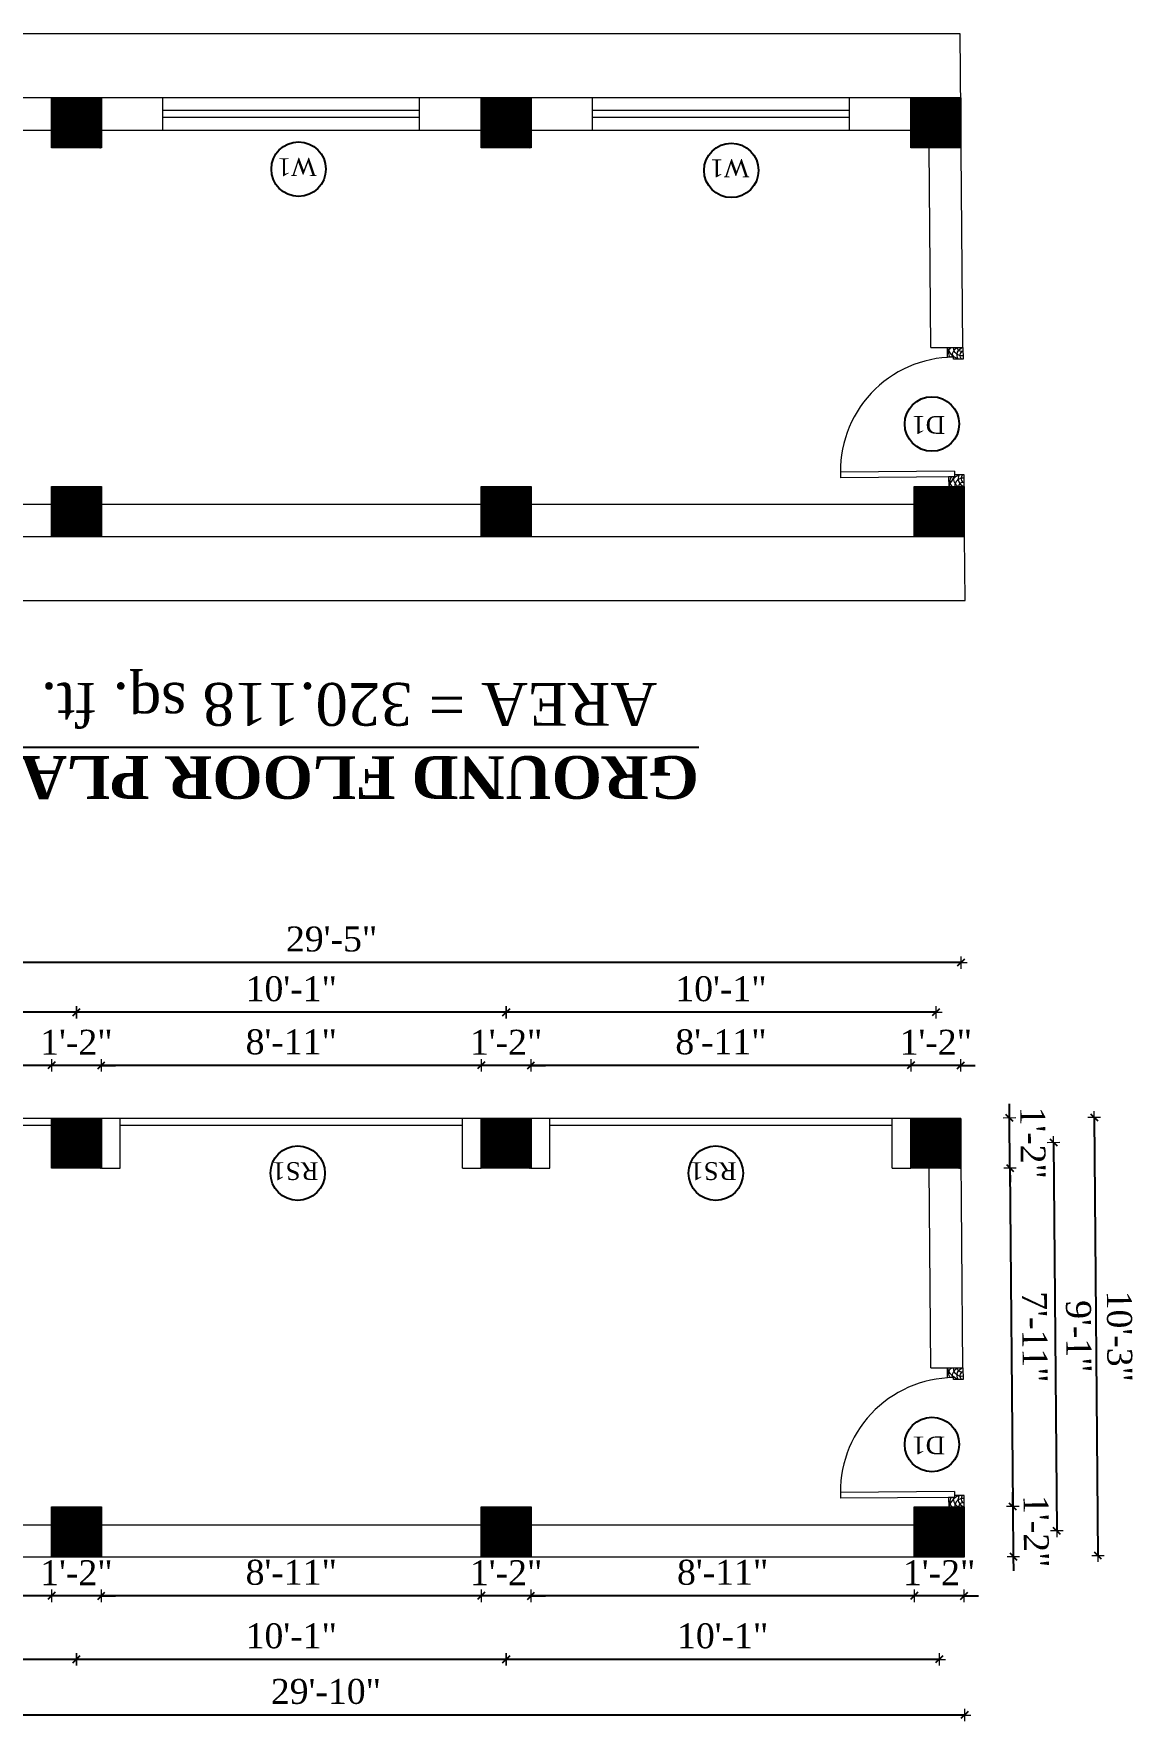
# Model space of a CAD drawing. Header units: inches. Extents: x 20273 to 41102, y -4696 to -1121.
# Drawn here: x 32376.1 to 32685.3, y -3833.7 to -3360.4 of the extents above; entities that cross this region are included whole.
import ezdxf

# ---------------------------------------------------------------- set-up
doc = ezdxf.new("R2010")
doc.units = ezdxf.units.IN
doc.header["$LTSCALE"] = 5
doc.header["$MEASUREMENT"] = 0
for name, color, linetype, lineweight in [('A-WALL', 7, 'Continuous', 9), ('Dimension', 7, 'Continuous', 18), ('DOOR', 62, 'Continuous', 0)]:
    doc.layers.add(name, color=color, linetype=linetype, lineweight=lineweight)
doc.layers.add('dim line', color=7, linetype='Continuous', lineweight=15, true_color=0xfab2b2)
doc.layers.add('TEXT', color=6, linetype='Continuous')
doc.layers.add('WALL', color=7, linetype='Continuous')
doc.styles.add('ordinary', font='times.ttf')
doc.dimstyles.new('Copy of 96', dxfattribs={"dimtxt": 7, "dimasz": 4, "dimexe": 0.5, "dimexo": 0.5, "dimgap": 3, "dimtad": 1, "dimdec": 1, "dimzin": 11, "dimdsep": 46, "dimlunit": 4, "dimtxsty": 'ordinary', "dimblk": 'OBLIQUE', "dimcen": 0.09, "dimse1": 1, "dimse2": 1, "dimclrt": 6, "dimazin": 0, "dimtfac": 1, "dimtdec": 1, "dimtix": 1, "dimtmove": 2, "dimatfit": 3, "dimldrblk": 'leader', "dimfxl": 0.5, "dimfxlon": 1, "dimtolj": 1, "dimtzin": 0, "dimarcsym": 0})
pattern_1 = [(225, (58756.46304, -7452.21282), (0.08838834765, -0.08838834765), [])]
pattern_2 = [(225, (58756.46304, -7165.95687), (0.08838834765, -0.08838834765), [])]

# ---------------------------------------------------------------- blocks, each defined once
blk = doc.blocks.new('A$C27B36B59')
at = {"layer": 'DOOR'}
for p, q in [((0, 4), (0, 0)), ((2.5, 4), (0, 4)), ((0, 0), (3, 0)), ((2.5, 2.5), (2.5, 4)), ((3, 2.5), (2.5, 2.5)), ((3, 0), (3, 2.5))]:
    blk.add_line(p, q, dxfattribs=at)
for centre, radius, start, end in [((-1.4, -0.54), 4.75, 22.1411, 72.838), ((1.34, 2.09), 1.64, 45.138, 144.8948), ((2.21, 0.3), 2.49, 83.3149, 152.658), ((0.13, 0.37), 2.05, 349.4875, 93.6805), ((1.96, -0.47), 2.01, 58.7447, 166.495), ((-0.06, 0.32), 1.13, 343.542, 86.947), ((2.08, -0.4), 1.17, 38.2816, 160.1519)]:
    blk.add_arc(centre, radius, start, end, dxfattribs=at)
blk = doc.blocks.new('D2')
at = {"layer": 'DOOR'}
for p, q in [((74473.95, 24047.59), (74473.95, 24018.09)), ((74473.95, 24047.59), (74475.45, 24047.59)), ((74475.45, 24047.59), (74475.45, 24018.13))]:
    blk.add_line(p, q, dxfattribs=at)
blk.add_arc((74473.95, 24047.59), 29.5, 180, 272.9146, dxfattribs=at)
at = {"layer": 'DOOR', "xscale": -1, "rotation": 180}
blk.add_blockref('A$C27B36B59', (74441.95, 24050.09), dxfattribs=at)
at = {"layer": 'DOOR', "rotation": 180}
blk.add_blockref('A$C27B36B59', (74477.95, 24050.09), dxfattribs=at)
blk = doc.blocks.new('oblique')
at = {"color": 0, "lineweight": -2}
blk.add_line((0.25, 0.25), (-0.25, -0.25), dxfattribs=at)
at = {"layer": 'dim line', "lineweight": 9}
for p, q in [((-0.4375, 0), (0.4375, 0)), ((0, 0.4375), (0, -0.4375))]:
    blk.add_line(p, q, dxfattribs=at)
blk = doc.blocks.new('*D182')
at = {"layer": 'A-WALL', "color": 0, "lineweight": -2, "ltscale": 50, "transparency": 16777216}
for p, q in [((32622.07, -3649.74), (32618.07, -3649.74)), ((32636.07, -3649.74), (32622.07, -3649.74)), ((32636.07, -3649.74), (32640.07, -3649.74))]:
    blk.add_line(p, q, dxfattribs=at)
at = {"layer": 'Defpoints', "color": 0, "ltscale": 50, "transparency": 16777216}
for p in [(32622.07, -3649.74), (32622.07, -3664.61), (32636.07, -3664.61)]:
    blk.add_point(p, dxfattribs=at)
at = {"layer": 'A-WALL', "color": 0, "lineweight": -2, "ltscale": 50, "transparency": 16777216, "xscale": 4, "yscale": 4, "zscale": 4}
blk.add_blockref('oblique', (32622.07, -3649.74), dxfattribs=at)
at = {"layer": 'A-WALL', "color": 0, "lineweight": -2, "ltscale": 50, "transparency": 16777216, "xscale": 4, "yscale": 4, "zscale": 4, "rotation": 180}
blk.add_blockref('oblique', (32636.07, -3649.74), dxfattribs=at)
at = {"layer": 'A-WALL', "color": 6, "ltscale": 50, "transparency": 16777216, "insert": (32629.07, -3643.24), "char_height": 7, "attachment_point": 5, "style": 'ordinary'}
blk.add_mtext('\\A1;1\'-2"', dxfattribs=at)
blk = doc.blocks.new('_OBLIQUE')
at = {"color": 0, "linetype": 'ByBlock'}
blk.add_line((-0.5, -0.5), (0.5, 0.5), dxfattribs=at)
blk = doc.blocks.new('leader')
at = {"layer": 'Dimension'}
for p, q in [((0, -4.33), (0, 4.33)), ((-4.42, 0), (4.42, 0))]:
    blk.add_line(p, q, dxfattribs=at)
blk = doc.blocks.new('*D183')
at = {"layer": 'A-WALL', "color": 0, "lineweight": -2, "ltscale": 5, "transparency": 16777216}
blk.add_line((32622.07, -3649.74), (32515.57, -3649.74), dxfattribs=at)
at = {"layer": 'Defpoints', "color": 0, "ltscale": 5, "transparency": 16777216}
for p in [(32515.57, -3649.74), (32515.57, -3664.61), (32622.07, -3664.61)]:
    blk.add_point(p, dxfattribs=at)
at = {"layer": 'A-WALL', "color": 0, "lineweight": -2, "ltscale": 5, "transparency": 16777216, "xscale": 4, "yscale": 4, "zscale": 4, "rotation": 180}
blk.add_blockref('oblique', (32515.57, -3649.74), dxfattribs=at)
at = {"layer": 'A-WALL', "color": 0, "lineweight": -2, "ltscale": 5, "transparency": 16777216, "xscale": 4, "yscale": 4, "zscale": 4}
blk.add_blockref('oblique', (32622.07, -3649.74), dxfattribs=at)
at = {"layer": 'A-WALL', "color": 6, "ltscale": 5, "transparency": 16777216, "insert": (32568.82, -3643.18), "char_height": 7, "attachment_point": 5, "style": 'ordinary'}
blk.add_mtext('\\A1;8\'-11"', dxfattribs=at)
blk = doc.blocks.new('*D184')
at = {"layer": 'A-WALL', "color": 0, "lineweight": -2, "ltscale": 5, "transparency": 16777216}
for p, q in [((32501.57, -3649.74), (32497.57, -3649.74)), ((32515.57, -3649.74), (32501.57, -3649.74)), ((32515.57, -3649.74), (32519.57, -3649.74))]:
    blk.add_line(p, q, dxfattribs=at)
at = {"layer": 'Defpoints', "color": 0, "ltscale": 5, "transparency": 16777216}
for p in [(32501.57, -3649.74), (32501.57, -3664.61), (32515.57, -3664.61)]:
    blk.add_point(p, dxfattribs=at)
at = {"layer": 'A-WALL', "color": 0, "lineweight": -2, "ltscale": 5, "transparency": 16777216, "xscale": 4, "yscale": 4, "zscale": 4}
blk.add_blockref('oblique', (32501.57, -3649.74), dxfattribs=at)
at = {"layer": 'A-WALL', "color": 0, "lineweight": -2, "ltscale": 5, "transparency": 16777216, "xscale": 4, "yscale": 4, "zscale": 4, "rotation": 180}
blk.add_blockref('oblique', (32515.57, -3649.74), dxfattribs=at)
at = {"layer": 'A-WALL', "color": 6, "ltscale": 5, "transparency": 16777216, "insert": (32508.57, -3643.24), "char_height": 7, "attachment_point": 5, "style": 'ordinary'}
blk.add_mtext('\\A1;1\'-2"', dxfattribs=at)
blk = doc.blocks.new('*D185')
at = {"layer": 'A-WALL', "color": 0, "lineweight": -2, "ltscale": 5, "transparency": 16777216}
blk.add_line((32501.57, -3649.74), (32395.07, -3649.74), dxfattribs=at)
at = {"layer": 'Defpoints', "color": 0, "ltscale": 5, "transparency": 16777216}
for p in [(32395.07, -3649.74), (32395.07, -3664.61), (32501.57, -3664.61)]:
    blk.add_point(p, dxfattribs=at)
at = {"layer": 'A-WALL', "color": 0, "lineweight": -2, "ltscale": 5, "transparency": 16777216, "xscale": 4, "yscale": 4, "zscale": 4, "rotation": 180}
blk.add_blockref('oblique', (32395.07, -3649.74), dxfattribs=at)
at = {"layer": 'A-WALL', "color": 0, "lineweight": -2, "ltscale": 5, "transparency": 16777216, "xscale": 4, "yscale": 4, "zscale": 4}
blk.add_blockref('oblique', (32501.57, -3649.74), dxfattribs=at)
at = {"layer": 'A-WALL', "color": 6, "ltscale": 5, "transparency": 16777216, "insert": (32448.32, -3643.18), "char_height": 7, "attachment_point": 5, "style": 'ordinary'}
blk.add_mtext('\\A1;8\'-11"', dxfattribs=at)
blk = doc.blocks.new('*D186')
at = {"layer": 'A-WALL', "color": 0, "lineweight": -2, "ltscale": 5, "transparency": 16777216}
for p, q in [((32381.07, -3649.74), (32377.07, -3649.74)), ((32395.07, -3649.74), (32381.07, -3649.74)), ((32395.07, -3649.74), (32399.07, -3649.74))]:
    blk.add_line(p, q, dxfattribs=at)
at = {"layer": 'Defpoints', "color": 0, "ltscale": 5, "transparency": 16777216}
for p in [(32381.07, -3649.74), (32381.07, -3664.61), (32395.07, -3664.61)]:
    blk.add_point(p, dxfattribs=at)
at = {"layer": 'A-WALL', "color": 0, "lineweight": -2, "ltscale": 5, "transparency": 16777216, "xscale": 4, "yscale": 4, "zscale": 4}
blk.add_blockref('oblique', (32381.07, -3649.74), dxfattribs=at)
at = {"layer": 'A-WALL', "color": 0, "lineweight": -2, "ltscale": 5, "transparency": 16777216, "xscale": 4, "yscale": 4, "zscale": 4, "rotation": 180}
blk.add_blockref('oblique', (32395.07, -3649.74), dxfattribs=at)
at = {"layer": 'A-WALL', "color": 6, "ltscale": 5, "transparency": 16777216, "insert": (32388.07, -3643.24), "char_height": 7, "attachment_point": 5, "style": 'ordinary'}
blk.add_mtext('\\A1;1\'-2"', dxfattribs=at)
blk = doc.blocks.new('*D187')
at = {"layer": 'A-WALL', "color": 0, "lineweight": -2, "ltscale": 5, "transparency": 16777216}
blk.add_line((32381.07, -3649.74), (32297.21, -3649.74), dxfattribs=at)
at = {"layer": 'Defpoints', "color": 0, "ltscale": 5, "transparency": 16777216}
for p in [(32297.21, -3649.74), (32297.21, -3664.61), (32381.07, -3664.61)]:
    blk.add_point(p, dxfattribs=at)
at = {"layer": 'A-WALL', "color": 0, "lineweight": -2, "ltscale": 5, "transparency": 16777216, "xscale": 4, "yscale": 4, "zscale": 4, "rotation": 180}
blk.add_blockref('oblique', (32297.21, -3649.74), dxfattribs=at)
at = {"layer": 'A-WALL', "color": 0, "lineweight": -2, "ltscale": 5, "transparency": 16777216, "xscale": 4, "yscale": 4, "zscale": 4}
blk.add_blockref('oblique', (32381.07, -3649.74), dxfattribs=at)
at = {"layer": 'A-WALL', "color": 6, "ltscale": 5, "transparency": 16777216, "insert": (32339.14, -3643.17), "char_height": 7, "attachment_point": 5, "style": 'ordinary'}
blk.add_mtext('\\A1;7\'-0"', dxfattribs=at)
blk = doc.blocks.new('*D189')
at = {"layer": 'A-WALL', "color": 0, "lineweight": -2, "ltscale": 5, "transparency": 16777216}
blk.add_line((32629.07, -3634.84), (32508.57, -3634.84), dxfattribs=at)
at = {"layer": 'Defpoints', "color": 0, "ltscale": 5, "transparency": 16777216}
for p in [(32508.57, -3634.84), (32508.57, -3671.61), (32629.07, -3671.61)]:
    blk.add_point(p, dxfattribs=at)
at = {"layer": 'A-WALL', "color": 0, "lineweight": -2, "ltscale": 5, "transparency": 16777216, "xscale": 4, "yscale": 4, "zscale": 4, "rotation": 180}
blk.add_blockref('oblique', (32508.57, -3634.84), dxfattribs=at)
at = {"layer": 'A-WALL', "color": 0, "lineweight": -2, "ltscale": 5, "transparency": 16777216, "xscale": 4, "yscale": 4, "zscale": 4}
blk.add_blockref('oblique', (32629.07, -3634.84), dxfattribs=at)
at = {"layer": 'A-WALL', "color": 6, "ltscale": 5, "transparency": 16777216, "insert": (32568.82, -3628.28), "char_height": 7, "attachment_point": 5, "style": 'ordinary'}
blk.add_mtext('\\A1;10\'-1"', dxfattribs=at)
blk = doc.blocks.new('*D190')
at = {"layer": 'A-WALL', "color": 0, "lineweight": -2, "ltscale": 5, "transparency": 16777216}
blk.add_line((32508.57, -3634.84), (32388.07, -3634.84), dxfattribs=at)
at = {"layer": 'Defpoints', "color": 0, "ltscale": 5, "transparency": 16777216}
for p in [(32388.07, -3634.84), (32388.07, -3671.61), (32508.57, -3671.61)]:
    blk.add_point(p, dxfattribs=at)
at = {"layer": 'A-WALL', "color": 0, "lineweight": -2, "ltscale": 5, "transparency": 16777216, "xscale": 4, "yscale": 4, "zscale": 4, "rotation": 180}
blk.add_blockref('oblique', (32388.07, -3634.84), dxfattribs=at)
at = {"layer": 'A-WALL', "color": 0, "lineweight": -2, "ltscale": 5, "transparency": 16777216, "xscale": 4, "yscale": 4, "zscale": 4}
blk.add_blockref('oblique', (32508.57, -3634.84), dxfattribs=at)
at = {"layer": 'A-WALL', "color": 6, "ltscale": 5, "transparency": 16777216, "insert": (32448.32, -3628.28), "char_height": 7, "attachment_point": 5, "style": 'ordinary'}
blk.add_mtext('\\A1;10\'-1"', dxfattribs=at)
blk = doc.blocks.new('*D163')
at = {"layer": 'A-WALL', "color": 0, "lineweight": -2, "ltscale": 5, "transparency": 16777216}
blk.add_line((32388.07, -3634.84), (32290.21, -3634.84), dxfattribs=at)
at = {"layer": 'Defpoints', "color": 0, "ltscale": 5, "transparency": 16777216}
for p in [(32290.21, -3634.84), (32290.21, -3671.61), (32388.07, -3671.61)]:
    blk.add_point(p, dxfattribs=at)
at = {"layer": 'A-WALL', "color": 0, "lineweight": -2, "ltscale": 5, "transparency": 16777216, "xscale": 4, "yscale": 4, "zscale": 4, "rotation": 180}
blk.add_blockref('oblique', (32290.21, -3634.84), dxfattribs=at)
at = {"layer": 'A-WALL', "color": 0, "lineweight": -2, "ltscale": 5, "transparency": 16777216, "xscale": 4, "yscale": 4, "zscale": 4}
blk.add_blockref('oblique', (32388.07, -3634.84), dxfattribs=at)
at = {"layer": 'A-WALL', "color": 6, "ltscale": 5, "transparency": 16777216, "insert": (32339.14, -3628.28), "char_height": 7, "attachment_point": 5, "style": 'ordinary'}
blk.add_mtext('\\A1;8\'-2"', dxfattribs=at)
blk = doc.blocks.new('*D157')
at = {"layer": 'A-WALL', "color": 0, "lineweight": -2, "ltscale": 5, "transparency": 16777216}
blk.add_line((32636.07, -3620.9), (32283.21, -3620.9), dxfattribs=at)
at = {"layer": 'Defpoints', "color": 0, "ltscale": 5, "transparency": 16777216}
for p in [(32283.21, -3620.9), (32283.21, -3664.61), (32636.07, -3664.61)]:
    blk.add_point(p, dxfattribs=at)
at = {"layer": 'A-WALL', "color": 0, "lineweight": -2, "ltscale": 5, "transparency": 16777216, "xscale": 4, "yscale": 4, "zscale": 4, "rotation": 180}
blk.add_blockref('oblique', (32283.21, -3620.9), dxfattribs=at)
at = {"layer": 'A-WALL', "color": 0, "lineweight": -2, "ltscale": 5, "transparency": 16777216, "xscale": 4, "yscale": 4, "zscale": 4}
blk.add_blockref('oblique', (32636.07, -3620.9), dxfattribs=at)
at = {"layer": 'A-WALL', "color": 6, "ltscale": 5, "transparency": 16777216, "insert": (32459.64, -3614.33), "char_height": 7, "attachment_point": 5, "style": 'ordinary'}
blk.add_mtext('\\A1;29\'-5"', dxfattribs=at)
blk = doc.blocks.new('*D158')
at = {"layer": 'A-WALL', "color": 0, "lineweight": -2, "ltscale": 50, "transparency": 16777216}
blk.add_line((32673.47, -3664.29), (32674.52, -3787.28), dxfattribs=at)
at = {"layer": 'Defpoints', "color": 0, "ltscale": 50, "transparency": 16777216}
for p in [(32636.07, -3664.61), (32637.12, -3787.6), (32674.52, -3787.28)]:
    blk.add_point(p, dxfattribs=at)
at = {"layer": 'A-WALL', "color": 0, "lineweight": -2, "ltscale": 50, "transparency": 16777216, "xscale": 4, "yscale": 4, "zscale": 4}
for p, rotation in [((32673.47, -3664.29), 90.48576269129444), ((32674.52, -3787.28), 270.4857626912944)]:
    blk.add_blockref('oblique', p, dxfattribs=dict(at, rotation=rotation))
at = {"layer": 'A-WALL', "color": 6, "ltscale": 50, "transparency": 16777216, "insert": (32680.56, -3725.73), "char_height": 7, "attachment_point": 5, "rotation": 270.4858, "style": 'ordinary'}
blk.add_mtext('\\A1;10\'-3"', dxfattribs=at)
blk = doc.blocks.new('*D164')
at = {"layer": 'A-WALL', "color": 0, "lineweight": -2, "ltscale": 5, "transparency": 16777216}
blk.add_line((32649.85, -3678.5), (32650.66, -3773.49), dxfattribs=at)
at = {"layer": 'Defpoints', "color": 0, "ltscale": 5, "transparency": 16777216}
for p in [(32636.19, -3678.61), (32637, -3773.6), (32650.66, -3773.49)]:
    blk.add_point(p, dxfattribs=at)
at = {"layer": 'A-WALL', "color": 0, "lineweight": -2, "ltscale": 5, "transparency": 16777216, "xscale": 4, "yscale": 4, "zscale": 4}
for p, rotation in [((32649.85, -3678.5), 90.4857626911818), ((32650.66, -3773.49), 270.4857626911818)]:
    blk.add_blockref('oblique', p, dxfattribs=dict(at, rotation=rotation))
at = {"layer": 'A-WALL', "color": 6, "ltscale": 5, "transparency": 16777216, "insert": (32656.83, -3725.93), "char_height": 7, "attachment_point": 5, "rotation": 270.4858, "style": 'ordinary'}
blk.add_mtext('\\A1;7\'-11"', dxfattribs=at)
blk = doc.blocks.new('*D159')
at = {"layer": 'A-WALL', "color": 0, "lineweight": -2, "ltscale": 5, "transparency": 16777216}
blk.add_line((32662.07, -3671.33), (32662.99, -3780.32), dxfattribs=at)
at = {"layer": 'Defpoints', "color": 0, "ltscale": 5, "transparency": 16777216}
for p in [(32629.07, -3671.61), (32630, -3780.6), (32662.99, -3780.32)]:
    blk.add_point(p, dxfattribs=at)
at = {"layer": 'A-WALL', "color": 0, "lineweight": -2, "ltscale": 5, "transparency": 16777216, "xscale": 4, "yscale": 4, "zscale": 4}
for p, rotation in [((32662.07, -3671.33), 90.4857626911818), ((32662.99, -3780.32), 270.4857626911818)]:
    blk.add_blockref('oblique', p, dxfattribs=dict(at, rotation=rotation))
at = {"layer": 'A-WALL', "color": 6, "ltscale": 5, "transparency": 16777216, "insert": (32669.1, -3725.77), "char_height": 7, "attachment_point": 5, "rotation": 270.4858, "style": 'ordinary'}
blk.add_mtext('\\A1;9\'-1"', dxfattribs=at)
blk = doc.blocks.new('*D165')
at = {"layer": 'A-WALL', "color": 0, "lineweight": -2, "ltscale": 5, "transparency": 16777216}
for p, q in [((32650.66, -3773.49), (32650.63, -3769.49)), ((32650.66, -3773.49), (32650.78, -3787.49)), ((32650.78, -3787.49), (32650.81, -3791.49))]:
    blk.add_line(p, q, dxfattribs=at)
at = {"layer": 'Defpoints', "color": 0, "ltscale": 5, "transparency": 16777216}
for p in [(32637, -3773.6), (32637.12, -3787.6), (32650.78, -3787.49)]:
    blk.add_point(p, dxfattribs=at)
at = {"layer": 'A-WALL', "color": 0, "lineweight": -2, "ltscale": 5, "transparency": 16777216, "xscale": 4, "yscale": 4, "zscale": 4}
for p, rotation in [((32650.66, -3773.49), 270.4857626911818), ((32650.78, -3787.49), 90.4857626911818)]:
    blk.add_blockref('oblique', p, dxfattribs=dict(at, rotation=rotation))
at = {"layer": 'A-WALL', "color": 6, "ltscale": 5, "transparency": 16777216, "insert": (32657.22, -3780.43), "char_height": 7, "attachment_point": 5, "rotation": 270.4858, "style": 'ordinary'}
blk.add_mtext('\\A1;1\'-2"', dxfattribs=at)
blk = doc.blocks.new('*D166')
at = {"layer": 'A-WALL', "color": 0, "lineweight": -2, "ltscale": 5, "transparency": 16777216}
for p, q in [((32649.74, -3664.5), (32649.7, -3660.5)), ((32649.85, -3678.5), (32649.74, -3664.5)), ((32649.85, -3678.5), (32649.89, -3682.5))]:
    blk.add_line(p, q, dxfattribs=at)
at = {"layer": 'Defpoints', "color": 0, "ltscale": 5, "transparency": 16777216}
for p in [(32636.07, -3664.61), (32649.74, -3664.5), (32636.19, -3678.61)]:
    blk.add_point(p, dxfattribs=at)
at = {"layer": 'A-WALL', "color": 0, "lineweight": -2, "ltscale": 5, "transparency": 16777216, "xscale": 4, "yscale": 4, "zscale": 4}
for p, rotation in [((32649.74, -3664.5), 270.4857626911818), ((32649.85, -3678.5), 90.4857626911818)]:
    blk.add_blockref('oblique', p, dxfattribs=dict(at, rotation=rotation))
at = {"layer": 'A-WALL', "color": 6, "ltscale": 5, "transparency": 16777216, "insert": (32656.3, -3671.44), "char_height": 7, "attachment_point": 5, "rotation": 270.4858, "style": 'ordinary'}
blk.add_mtext('\\A1;1\'-2"', dxfattribs=at)
blk = doc.blocks.new('*D167')
at = {"layer": 'A-WALL', "color": 0, "lineweight": -2, "ltscale": 5, "transparency": 16777216}
for p, q in [((32623, -3798.54), (32619, -3798.54)), ((32637, -3798.54), (32623, -3798.54)), ((32637, -3798.54), (32641, -3798.54))]:
    blk.add_line(p, q, dxfattribs=at)
at = {"layer": 'Defpoints', "color": 0, "ltscale": 5, "transparency": 16777216}
for p in [(32623, -3787.6), (32637, -3787.6), (32623, -3798.54)]:
    blk.add_point(p, dxfattribs=at)
at = {"layer": 'A-WALL', "color": 0, "lineweight": -2, "ltscale": 5, "transparency": 16777216, "xscale": 4, "yscale": 4, "zscale": 4}
blk.add_blockref('oblique', (32623, -3798.54), dxfattribs=at)
at = {"layer": 'A-WALL', "color": 0, "lineweight": -2, "ltscale": 5, "transparency": 16777216, "xscale": 4, "yscale": 4, "zscale": 4, "rotation": 180}
blk.add_blockref('oblique', (32637, -3798.54), dxfattribs=at)
at = {"layer": 'A-WALL', "color": 6, "ltscale": 5, "transparency": 16777216, "insert": (32630, -3792.04), "char_height": 7, "attachment_point": 5, "style": 'ordinary'}
blk.add_mtext('\\A1;1\'-2"', dxfattribs=at)
blk = doc.blocks.new('*D168')
at = {"layer": 'A-WALL', "color": 0, "lineweight": -2, "ltscale": 5, "transparency": 16777216}
blk.add_line((32623, -3798.54), (32515.57, -3798.54), dxfattribs=at)
at = {"layer": 'Defpoints', "color": 0, "ltscale": 5, "transparency": 16777216}
for p in [(32515.57, -3787.6), (32623, -3787.6), (32515.57, -3798.54)]:
    blk.add_point(p, dxfattribs=at)
at = {"layer": 'A-WALL', "color": 0, "lineweight": -2, "ltscale": 5, "transparency": 16777216, "xscale": 4, "yscale": 4, "zscale": 4, "rotation": 180}
blk.add_blockref('oblique', (32515.57, -3798.54), dxfattribs=at)
at = {"layer": 'A-WALL', "color": 0, "lineweight": -2, "ltscale": 5, "transparency": 16777216, "xscale": 4, "yscale": 4, "zscale": 4}
blk.add_blockref('oblique', (32623, -3798.54), dxfattribs=at)
at = {"layer": 'A-WALL', "color": 6, "ltscale": 5, "transparency": 16777216, "insert": (32569.29, -3791.98), "char_height": 7, "attachment_point": 5, "style": 'ordinary'}
blk.add_mtext('\\A1;8\'-11"', dxfattribs=at)
blk = doc.blocks.new('*D169')
at = {"layer": 'A-WALL', "color": 0, "lineweight": -2, "ltscale": 5, "transparency": 16777216}
for p, q in [((32501.57, -3798.54), (32497.57, -3798.54)), ((32515.57, -3798.54), (32501.57, -3798.54)), ((32515.57, -3798.54), (32519.57, -3798.54))]:
    blk.add_line(p, q, dxfattribs=at)
at = {"layer": 'Defpoints', "color": 0, "ltscale": 5, "transparency": 16777216}
for p in [(32501.57, -3787.6), (32515.57, -3787.6), (32501.57, -3798.54)]:
    blk.add_point(p, dxfattribs=at)
at = {"layer": 'A-WALL', "color": 0, "lineweight": -2, "ltscale": 5, "transparency": 16777216, "xscale": 4, "yscale": 4, "zscale": 4}
blk.add_blockref('oblique', (32501.57, -3798.54), dxfattribs=at)
at = {"layer": 'A-WALL', "color": 0, "lineweight": -2, "ltscale": 5, "transparency": 16777216, "xscale": 4, "yscale": 4, "zscale": 4, "rotation": 180}
blk.add_blockref('oblique', (32515.57, -3798.54), dxfattribs=at)
at = {"layer": 'A-WALL', "color": 6, "ltscale": 5, "transparency": 16777216, "insert": (32508.57, -3792.04), "char_height": 7, "attachment_point": 5, "style": 'ordinary'}
blk.add_mtext('\\A1;1\'-2"', dxfattribs=at)
blk = doc.blocks.new('*D170')
at = {"layer": 'A-WALL', "color": 0, "lineweight": -2, "ltscale": 5, "transparency": 16777216}
blk.add_line((32501.57, -3798.54), (32395.07, -3798.54), dxfattribs=at)
at = {"layer": 'Defpoints', "color": 0, "ltscale": 5, "transparency": 16777216}
for p in [(32395.07, -3787.6), (32501.57, -3787.6), (32395.07, -3798.54)]:
    blk.add_point(p, dxfattribs=at)
at = {"layer": 'A-WALL', "color": 0, "lineweight": -2, "ltscale": 5, "transparency": 16777216, "xscale": 4, "yscale": 4, "zscale": 4, "rotation": 180}
blk.add_blockref('oblique', (32395.07, -3798.54), dxfattribs=at)
at = {"layer": 'A-WALL', "color": 0, "lineweight": -2, "ltscale": 5, "transparency": 16777216, "xscale": 4, "yscale": 4, "zscale": 4}
blk.add_blockref('oblique', (32501.57, -3798.54), dxfattribs=at)
at = {"layer": 'A-WALL', "color": 6, "ltscale": 5, "transparency": 16777216, "insert": (32448.32, -3791.98), "char_height": 7, "attachment_point": 5, "style": 'ordinary'}
blk.add_mtext('\\A1;8\'-11"', dxfattribs=at)
blk = doc.blocks.new('*D171')
at = {"layer": 'A-WALL', "color": 0, "lineweight": -2, "ltscale": 5, "transparency": 16777216}
for p, q in [((32381.07, -3798.54), (32377.07, -3798.54)), ((32395.07, -3798.54), (32381.07, -3798.54)), ((32395.07, -3798.54), (32399.07, -3798.54))]:
    blk.add_line(p, q, dxfattribs=at)
at = {"layer": 'Defpoints', "color": 0, "ltscale": 5, "transparency": 16777216}
for p in [(32381.07, -3787.6), (32395.07, -3787.6), (32381.07, -3798.54)]:
    blk.add_point(p, dxfattribs=at)
at = {"layer": 'A-WALL', "color": 0, "lineweight": -2, "ltscale": 5, "transparency": 16777216, "xscale": 4, "yscale": 4, "zscale": 4}
blk.add_blockref('oblique', (32381.07, -3798.54), dxfattribs=at)
at = {"layer": 'A-WALL', "color": 0, "lineweight": -2, "ltscale": 5, "transparency": 16777216, "xscale": 4, "yscale": 4, "zscale": 4, "rotation": 180}
blk.add_blockref('oblique', (32395.07, -3798.54), dxfattribs=at)
at = {"layer": 'A-WALL', "color": 6, "ltscale": 5, "transparency": 16777216, "insert": (32388.07, -3792.04), "char_height": 7, "attachment_point": 5, "style": 'ordinary'}
blk.add_mtext('\\A1;1\'-2"', dxfattribs=at)
blk = doc.blocks.new('*D172')
at = {"layer": 'A-WALL', "color": 0, "lineweight": -2, "ltscale": 5, "transparency": 16777216}
blk.add_line((32381.07, -3798.54), (32292.95, -3798.54), dxfattribs=at)
at = {"layer": 'Defpoints', "color": 0, "ltscale": 5, "transparency": 16777216}
for p in [(32292.95, -3787.6), (32381.07, -3787.6), (32292.95, -3798.54)]:
    blk.add_point(p, dxfattribs=at)
at = {"layer": 'A-WALL', "color": 0, "lineweight": -2, "ltscale": 5, "transparency": 16777216, "xscale": 4, "yscale": 4, "zscale": 4, "rotation": 180}
blk.add_blockref('oblique', (32292.95, -3798.54), dxfattribs=at)
at = {"layer": 'A-WALL', "color": 0, "lineweight": -2, "ltscale": 5, "transparency": 16777216, "xscale": 4, "yscale": 4, "zscale": 4}
blk.add_blockref('oblique', (32381.07, -3798.54), dxfattribs=at)
at = {"layer": 'A-WALL', "color": 6, "ltscale": 5, "transparency": 16777216, "insert": (32337.01, -3791.97), "char_height": 7, "attachment_point": 5, "style": 'ordinary'}
blk.add_mtext('\\A1;7\'-4"', dxfattribs=at)
blk = doc.blocks.new('*D176')
at = {"layer": 'A-WALL', "color": 0, "lineweight": -2, "ltscale": 5, "transparency": 16777216}
blk.add_line((32630, -3816.36), (32508.57, -3816.36), dxfattribs=at)
at = {"layer": 'Defpoints', "color": 0, "ltscale": 5, "transparency": 16777216}
for p in [(32508.57, -3780.6), (32630, -3780.6), (32508.57, -3816.36)]:
    blk.add_point(p, dxfattribs=at)
at = {"layer": 'A-WALL', "color": 0, "lineweight": -2, "ltscale": 5, "transparency": 16777216, "xscale": 4, "yscale": 4, "zscale": 4, "rotation": 180}
blk.add_blockref('oblique', (32508.57, -3816.36), dxfattribs=at)
at = {"layer": 'A-WALL', "color": 0, "lineweight": -2, "ltscale": 5, "transparency": 16777216, "xscale": 4, "yscale": 4, "zscale": 4}
blk.add_blockref('oblique', (32630, -3816.36), dxfattribs=at)
at = {"layer": 'A-WALL', "color": 6, "ltscale": 5, "transparency": 16777216, "insert": (32569.29, -3809.8), "char_height": 7, "attachment_point": 5, "style": 'ordinary'}
blk.add_mtext('\\A1;10\'-1"', dxfattribs=at)
blk = doc.blocks.new('*D177')
at = {"layer": 'A-WALL', "color": 0, "lineweight": -2, "ltscale": 5, "transparency": 16777216}
blk.add_line((32508.57, -3816.36), (32388.07, -3816.36), dxfattribs=at)
at = {"layer": 'Defpoints', "color": 0, "ltscale": 5, "transparency": 16777216}
for p in [(32388.07, -3780.6), (32508.57, -3780.6), (32388.07, -3816.36)]:
    blk.add_point(p, dxfattribs=at)
at = {"layer": 'A-WALL', "color": 0, "lineweight": -2, "ltscale": 5, "transparency": 16777216, "xscale": 4, "yscale": 4, "zscale": 4, "rotation": 180}
blk.add_blockref('oblique', (32388.07, -3816.36), dxfattribs=at)
at = {"layer": 'A-WALL', "color": 0, "lineweight": -2, "ltscale": 5, "transparency": 16777216, "xscale": 4, "yscale": 4, "zscale": 4}
blk.add_blockref('oblique', (32508.57, -3816.36), dxfattribs=at)
at = {"layer": 'A-WALL', "color": 6, "ltscale": 5, "transparency": 16777216, "insert": (32448.32, -3809.8), "char_height": 7, "attachment_point": 5, "style": 'ordinary'}
blk.add_mtext('\\A1;10\'-1"', dxfattribs=at)
blk = doc.blocks.new('*D178')
at = {"layer": 'A-WALL', "color": 0, "lineweight": -2, "ltscale": 5, "transparency": 16777216}
blk.add_line((32388.07, -3816.36), (32285.95, -3816.36), dxfattribs=at)
at = {"layer": 'Defpoints', "color": 0, "ltscale": 5, "transparency": 16777216}
for p in [(32285.95, -3780.6), (32388.07, -3780.6), (32285.95, -3816.36)]:
    blk.add_point(p, dxfattribs=at)
at = {"layer": 'A-WALL', "color": 0, "lineweight": -2, "ltscale": 5, "transparency": 16777216, "xscale": 4, "yscale": 4, "zscale": 4, "rotation": 180}
blk.add_blockref('oblique', (32285.95, -3816.36), dxfattribs=at)
at = {"layer": 'A-WALL', "color": 0, "lineweight": -2, "ltscale": 5, "transparency": 16777216, "xscale": 4, "yscale": 4, "zscale": 4}
blk.add_blockref('oblique', (32388.07, -3816.36), dxfattribs=at)
at = {"layer": 'A-WALL', "color": 6, "ltscale": 5, "transparency": 16777216, "insert": (32337.01, -3809.8), "char_height": 7, "attachment_point": 5, "style": 'ordinary'}
blk.add_mtext('\\A1;8\'-6"', dxfattribs=at)
blk = doc.blocks.new('*D160')
at = {"layer": 'A-WALL', "color": 0, "lineweight": -2, "ltscale": 5, "transparency": 16777216}
blk.add_line((32637.12, -3831.96), (32278.95, -3831.96), dxfattribs=at)
at = {"layer": 'Defpoints', "color": 0, "ltscale": 5, "transparency": 16777216}
for p in [(32278.95, -3787.6), (32637.12, -3787.6), (32278.95, -3831.96)]:
    blk.add_point(p, dxfattribs=at)
at = {"layer": 'A-WALL', "color": 0, "lineweight": -2, "ltscale": 5, "transparency": 16777216, "xscale": 4, "yscale": 4, "zscale": 4, "rotation": 180}
blk.add_blockref('oblique', (32278.95, -3831.96), dxfattribs=at)
at = {"layer": 'A-WALL', "color": 0, "lineweight": -2, "ltscale": 5, "transparency": 16777216, "xscale": 4, "yscale": 4, "zscale": 4}
blk.add_blockref('oblique', (32637.12, -3831.96), dxfattribs=at)
at = {"layer": 'A-WALL', "color": 6, "ltscale": 5, "transparency": 16777216, "insert": (32458.04, -3825.39), "char_height": 7, "attachment_point": 5, "style": 'ordinary'}
blk.add_mtext('\\A1;29\'-10"', dxfattribs=at)

msp = doc.modelspace()

# ---------------------------------------------------------------- hatches: boundary and pattern name
at = {"layer": 'A-WALL', "ltscale": 5}
h = msp.add_hatch(dxfattribs=at)
h.set_pattern_fill('ANSI31', color=256, angle=180)
h.set_pattern_definition(pattern_2)
h.paths.add_polyline_path([(32395.07, -3378.36), (32381.07, -3378.36), (32381.07, -3392.36), (32395.07, -3392.36)])
h = msp.add_hatch(dxfattribs=at)
h.set_pattern_fill('ANSI31', color=256, angle=180)
h.set_pattern_definition(pattern_2)
h.paths.add_polyline_path([(32515.57, -3378.36), (32501.57, -3378.36), (32501.57, -3392.36), (32515.57, -3392.36)])
h = msp.add_hatch(dxfattribs=at)
h.set_pattern_fill('ANSI31', color=256, angle=180)
h.set_pattern_definition(pattern_2)
h.paths.add_polyline_path([(32622.07, -3378.36), (32622.07, -3392.36), (32636.07, -3392.36), (32636.07, -3378.36)])
h = msp.add_hatch(dxfattribs=at)
h.set_pattern_fill('ANSI31', color=256, angle=180)
h.set_pattern_definition(pattern_2)
h.paths.add_polyline_path([(32381.07, -3487.35), (32381.07, -3501.35), (32395.07, -3501.35), (32395.07, -3487.35)])
h = msp.add_hatch(dxfattribs=at)
h.set_pattern_fill('ANSI31', color=256, angle=180)
h.set_pattern_definition(pattern_2)
h.paths.add_polyline_path([(32501.57, -3487.35), (32501.57, -3501.35), (32515.57, -3501.35), (32515.57, -3487.35)])
h = msp.add_hatch(dxfattribs=at)
h.set_pattern_fill('ANSI31', color=256, angle=180)
h.set_pattern_definition(pattern_2)
h.paths.add_polyline_path([(32623, -3487.35), (32623, -3501.35), (32637, -3501.35), (32637, -3487.35)])
h = msp.add_hatch(dxfattribs=at)
h.set_pattern_fill('ANSI31', color=256, angle=180)
h.set_pattern_definition(pattern_1)
h.paths.add_polyline_path([(32395.07, -3664.61), (32381.07, -3664.61), (32381.07, -3678.61), (32395.07, -3678.61)])
h = msp.add_hatch(dxfattribs=at)
h.set_pattern_fill('ANSI31', color=256, angle=180)
h.set_pattern_definition(pattern_1)
h.paths.add_polyline_path([(32501.57, -3664.61), (32501.57, -3678.61), (32515.57, -3678.61), (32515.57, -3664.61)])
h = msp.add_hatch(dxfattribs=at)
h.set_pattern_fill('ANSI31', color=256, angle=180)
h.set_pattern_definition(pattern_1)
h.paths.add_polyline_path([(32622.07, -3664.61), (32622.07, -3678.61), (32636.07, -3678.61), (32636.07, -3664.61)])
h = msp.add_hatch(dxfattribs=at)
h.set_pattern_fill('ANSI31', color=256, angle=180)
h.set_pattern_definition(pattern_1)
h.paths.add_polyline_path([(32381.07, -3773.6), (32381.07, -3787.6), (32395.07, -3787.6), (32395.07, -3773.6)])
h = msp.add_hatch(dxfattribs=at)
h.set_pattern_fill('ANSI31', color=256, angle=180)
h.set_pattern_definition(pattern_1)
h.paths.add_polyline_path([(32501.57, -3773.6), (32501.57, -3787.6), (32515.57, -3787.6), (32515.57, -3773.6)])
h = msp.add_hatch(dxfattribs=at)
h.set_pattern_fill('ANSI31', color=256, angle=180)
h.set_pattern_definition(pattern_1)
h.paths.add_polyline_path([(32623, -3773.6), (32623, -3787.6), (32637, -3787.6), (32637, -3773.6)])

# ---------------------------------------------------------------- linework, layer by layer
for p, q in [((32635.92, -3360.36), (32290.7, -3360.36)), ((32636.67, -3448.35), (32635.92, -3360.36)), ((32636.07, -3378.36), (32283.21, -3378.36)), ((32412.32, -3387.36), (32412.32, -3378.36)), ((32484.32, -3387.36), (32484.32, -3378.36)), ((32532.82, -3387.36), (32532.82, -3378.36)), ((32604.82, -3387.36), (32604.82, -3378.36)), ((32484.32, -3381.86), (32412.32, -3381.86)), ((32484.32, -3383.86), (32412.32, -3383.86)), ((32604.82, -3381.86), (32532.82, -3381.86)), ((32604.82, -3383.86), (32532.82, -3383.86)), ((32297.21, -3387.36), (32381.07, -3387.36)), ((32395.07, -3387.36), (32501.57, -3387.36)), ((32515.57, -3387.36), (32622.07, -3387.36)), ((32627.67, -3448.35), (32627.19, -3392.36)), ((32627.67, -3448.35), (32636.67, -3448.35)), ((32637.12, -3501.35), (32637, -3487.35)), ((32292.95, -3492.35), (32381.07, -3492.35)), ((32395.07, -3492.35), (32501.57, -3492.35)), ((32515.57, -3492.35), (32623, -3492.35)), ((32278.95, -3501.35), (32637.12, -3501.35)), ((32637.27, -3519.35), (32637.12, -3501.35)), ((32310.1, -3519.35), (32637.27, -3519.35)), ((32381.07, -3666.61), (32297.21, -3666.61)), ((32400.32, -3678.61), (32400.32, -3664.61)), ((32496.32, -3666.61), (32400.32, -3666.61)), ((32496.32, -3678.61), (32496.32, -3664.61)), ((32520.82, -3678.61), (32520.82, -3664.61)), ((32616.82, -3666.61), (32520.82, -3666.61)), ((32616.82, -3678.61), (32616.82, -3664.61)), ((32395.07, -3678.61), (32400.32, -3678.61)), ((32496.32, -3678.61), (32501.57, -3678.61)), ((32515.57, -3678.61), (32520.82, -3678.61)), ((32616.82, -3678.61), (32622.07, -3678.61)), ((32627.67, -3734.6), (32627.19, -3678.61)), ((32627.67, -3734.6), (32636.67, -3734.6)), ((32292.95, -3778.6), (32381.07, -3778.6)), ((32395.07, -3778.6), (32501.57, -3778.6)), ((32515.57, -3778.6), (32623, -3778.6))]:
    msp.add_line(p, q, dxfattribs=at)
for points in [[(32395.07, -3392.36), (32381.07, -3392.36), (32381.07, -3378.36), (32395.07, -3378.36)], [(32515.57, -3392.36), (32501.57, -3392.36), (32501.57, -3378.36), (32515.57, -3378.36)], [(32636.07, -3392.36), (32622.07, -3392.36), (32622.07, -3378.36), (32636.07, -3378.36)], [(32395.07, -3501.35), (32381.07, -3501.35), (32381.07, -3487.35), (32395.07, -3487.35)], [(32515.57, -3501.35), (32501.57, -3501.35), (32501.57, -3487.35), (32515.57, -3487.35)], [(32637, -3501.35), (32623, -3501.35), (32623, -3487.35), (32637, -3487.35)], [(32395.07, -3678.61), (32381.07, -3678.61), (32381.07, -3664.61), (32395.07, -3664.61)], [(32515.57, -3678.61), (32501.57, -3678.61), (32501.57, -3664.61), (32515.57, -3664.61)], [(32636.07, -3678.61), (32622.07, -3678.61), (32622.07, -3664.61), (32636.07, -3664.61)], [(32395.07, -3787.6), (32381.07, -3787.6), (32381.07, -3773.6), (32395.07, -3773.6)], [(32515.57, -3787.6), (32501.57, -3787.6), (32501.57, -3773.6), (32515.57, -3773.6)], [(32637, -3787.6), (32623, -3787.6), (32623, -3773.6), (32637, -3773.6)]]:
    msp.add_lwpolyline(points, close=True, dxfattribs=at)
msp.add_lwpolyline([(32636.67, -3734.6), (32636.07, -3664.61), (32283.21, -3664.61), (32241.14, -3765.75), (32278.95, -3787.6), (32637.12, -3787.6), (32637, -3773.6)], dxfattribs=at)
at = {"layer": 'TEXT'}
for centre in [(32450.37, -3398.33), (32571.71, -3398.69), (32627.97, -3469.82), (32450.12, -3679.97), (32567.36, -3679.97), (32627.97, -3756.07)]:
    msp.add_circle(centre, 7.64, dxfattribs=at)

# ---------------------------------------------------------------- block references
at = {"layer": 'WALL', "color": 2, "linetype": 'ByBlock', "xscale": 1.083333333326322, "yscale": 1.083333333326322, "zscale": 1.083333333326322, "rotation": 270.4857626914851}
for p in [(5899.63, 76973.31), (5899.63, 76687.06)]:
    msp.add_blockref('D2', p, dxfattribs=at)

# ---------------------------------------------------------------- texts
at = {"layer": 'TEXT', "style": 'ordinary'}
for s, rotation, p in [('W1', 180.0004, (32455.4, -3395.27)), ('W1', 180.0004, (32576.75, -3395.62)), ('D1', 180, (32631.67, -3467.59)), ('RS1', 180.0004, (32455.96, -3676.9)), ('RS1', 180.0004, (32573.2, -3676.9)), ('D1', 180, (32631.67, -3753.84))]:
    msp.add_text(s, height=5, rotation=rotation, dxfattribs=at).set_placement(p)
at = {"layer": 'TEXT', "char_height": 12, "width": 219.8151, "attachment_point": 8, "rotation": 179.9996, "style": 'ordinary'}
for s, insert in [('AREA = 320.118 sq. ft.', (32464.53, -3538.58)), ('{\\fTimes New Roman|b1|i0|c0|p18;\\LGROUND FLOOR PLAN}', (32460.94, -3562.82))]:
    msp.add_mtext(s, dxfattribs=dict(at, insert=insert))

# ---------------------------------------------------------------- dimensions: what is measured, and where the dimension line sits
at = {"layer": 'A-WALL', "ltscale": 5}
for base, p1, p2, angle, picture, middle in [((32283.21, -3620.9), (32636.07, -3664.61), (32283.21, -3664.61), 180, '*D157', (32459.64, -3614.33)), ((32290.21, -3634.84), (32388.07, -3671.61), (32290.21, -3671.61), 180, '*D163', (32339.14, -3628.28)), ((32388.07415459, -3634.8419719), (32508.57415459, -3671.61127345), (32388.07415459, -3671.61127345), 180, '*D190', (32448.32415459, -3628.28140954)), ((32508.57415459, -3634.8419719), (32629.07415459, -3671.61127345), (32508.57415459, -3671.61127345), 180, '*D189', (32568.82415459, -3628.28140954)), ((32297.21, -3649.74), (32381.07, -3664.61), (32297.21, -3664.61), 180, '*D187', (32339.14, -3643.17)), ((32381.07, -3649.74), (32395.07, -3664.61), (32381.07, -3664.61), 180, '*D186', (32388.07, -3643.24)), ((32395.07415459, -3649.73694382), (32501.57415459, -3664.61127345), (32395.07415459, -3664.61127345), 180, '*D185', (32448.32415459, -3643.17638145)), ((32501.57, -3649.74), (32515.57, -3664.61), (32501.57, -3664.61), 180, '*D184', (32508.57, -3643.24)), ((32515.57415459, -3649.73694382), (32622.07415459, -3664.61127345), (32515.57415459, -3664.61127345), 180, '*D183', (32568.82415459, -3643.17638145)), ((32649.74, -3664.5), (32636.19, -3678.61), (32636.07, -3664.61), 90.4858, '*D166', (32656.3, -3671.44)), ((32662.99, -3780.32), (32629.07, -3671.61), (32630, -3780.6), 90.4858, '*D159', (32669.1, -3725.77)), ((32650.66, -3773.49), (32636.19, -3678.61), (32637, -3773.6), 90.4858, '*D164', (32656.83, -3725.93)), ((32650.78, -3787.49), (32637, -3773.6), (32637.12, -3787.6), 90.4858, '*D165', (32657.22, -3780.43)), ((32285.95, -3816.36), (32388.07, -3780.6), (32285.95, -3780.6), 180, '*D178', (32337.01, -3809.8)), ((32388.07415459, -3816.36403645), (32508.57415459, -3780.60154358), (32388.07415459, -3780.60154358), 180, '*D177', (32448.32415459, -3809.80347408)), ((32508.57, -3816.36), (32630, -3780.6), (32508.57, -3780.6), 180, '*D176', (32569.29, -3809.8)), ((32278.95, -3831.96), (32637.12, -3787.6), (32278.95, -3787.6), 180, '*D160', (32458.04, -3825.39)), ((32292.95, -3798.54), (32381.07, -3787.6), (32292.95, -3787.6), 180, '*D172', (32337.01, -3791.97)), ((32381.07, -3798.54), (32395.07, -3787.6), (32381.07, -3787.6), 180, '*D171', (32388.07, -3792.04)), ((32395.07415459, -3798.54011866), (32501.57415459, -3787.60154358), (32395.07415459, -3787.60154358), 180, '*D170', (32448.32415459, -3791.9795563)), ((32501.57, -3798.54), (32515.57, -3787.6), (32501.57, -3787.6), 180, '*D169', (32508.57, -3792.04)), ((32515.57, -3798.54), (32623, -3787.6), (32515.57, -3787.6), 180, '*D168', (32569.29, -3791.98)), ((32623, -3798.54), (32637, -3787.6), (32623, -3787.6), 180, '*D167', (32630, -3792.04))]:
    dim = msp.add_linear_dim(base=base, p1=p1, p2=p2, angle=angle, dimstyle='Copy of 96', override={"dimdec": 0, "dimblk": 'oblique', "dimtdec": 0, "dimarcsym": 1}, dxfattribs=at)
    dim.commit()
    dim.dimension.update_dxf_attribs({"geometry": picture, "text_midpoint": middle})
at = {"layer": 'A-WALL', "ltscale": 50}
dim = msp.add_linear_dim(base=(32622.07, -3649.74), p1=(32636.07, -3664.61), p2=(32622.07, -3664.61), angle=180, dimstyle='Copy of 96', override={"dimdec": 0, "dimblk": 'oblique', "dimtdec": 0, "dimarcsym": 1}, dxfattribs=at)
dim.commit()
dim.dimension.update_dxf_attribs({"geometry": '*D182', "text_midpoint": (32629.07, -3643.24)})
dim = msp.add_aligned_dim(p1=(32636.07, -3664.61), p2=(32637.12, -3787.6), distance=37.4, dimstyle='Copy of 96', override={"dimdec": 0, "dimblk": 'oblique', "dimtdec": 0, "dimarcsym": 1}, dxfattribs=at)
dim.commit()
dim.dimension.update_dxf_attribs({"geometry": '*D158', "text_midpoint": (32680.56, -3725.73)})

doc.saveas('drawing.dxf')
